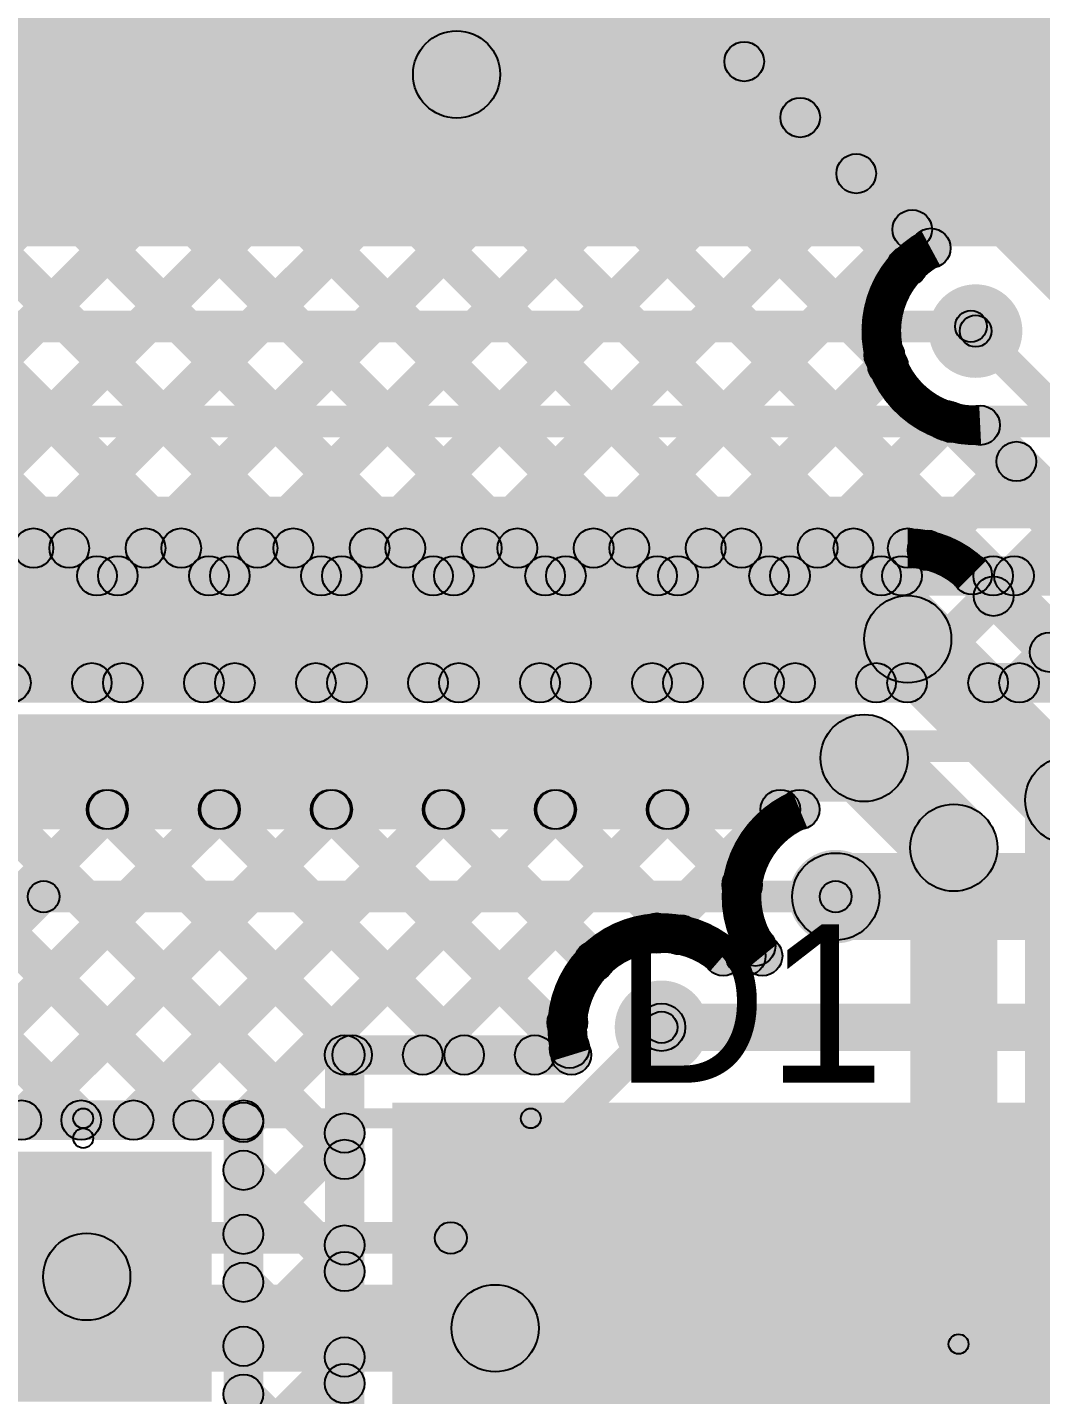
# Model space of a CAD drawing. Header units: millimetres. Extents: x -0.08 to 3.07, y -0.08 to 2.73.
# Drawn here: x 1.1999 to 1.4557, y 1.7392 to 2.0845 of the extents above; entities that cross this region are included whole.
import ezdxf

# ---------------------------------------------------------------- set-up
doc = ezdxf.new("R2010")
doc.units = ezdxf.units.MM
doc.header["$MEASUREMENT"] = 0
for name, color, linetype in [('BottomLayer', 5, 'Continuous'), ('TopLayer', 1, 'Continuous'), ('TopOverlay', 2, 'Continuous'), ('TopPaste', 8, 'Continuous'), ('TopSolder', 216, 'Continuous'), ('ViaHoleLayer', 16, 'Continuous')]:
    doc.layers.add(name, color=color, linetype=linetype)

# ---------------------------------------------------------------- blocks, each defined once
blk = doc.blocks.new('SOD123W_52')
at = {"layer": 'TopLayer'}
for points in [[(-0.08268, 0.02756), (-0.02756, 0.02756), (-0.02756, -0.02756), (-0.08268, -0.02756)], [(0.02756, 0.02756), (0.08268, 0.02756), (0.08268, -0.02756), (0.02756, -0.02756)]]:
    blk.add_hatch(color=1, dxfattribs=at).paths.add_polyline_path(points)
at = {"layer": 'TopOverlay'}
h = blk.add_hatch(color=2, dxfattribs=at)
edge = h.paths.add_edge_path()
edge.add_arc((-0.056, 0.04), 0.0025, 0, 360)
h = blk.add_hatch(color=2, dxfattribs=at)
edge = h.paths.add_edge_path()
edge.add_arc((-0.056, 0.04), 0.0025, 0, 360)
for points in [[(-0.056, 0.0375), (-0.056, 0.0425), (0.057, 0.0425), (0.057, 0.0375)], [(0.05699, 0.03), (0.08699, 0.03), (0.08699, 0.042), (0.05699, 0.042)], [(0.13099, 0.042), (0.08599, 0.042), (0.08599, -0.042), (0.13099, -0.042)], [(-0.0535, 0.035), (-0.0585, 0.035), (-0.0585, 0.04), (-0.0535, 0.04)], [(0.05699, -0.042), (0.08699, -0.042), (0.08699, -0.03), (0.05699, -0.03)], [(-0.0535, -0.04), (-0.0585, -0.04), (-0.0585, -0.035), (-0.0535, -0.035)], [(-0.056, -0.0425), (-0.056, -0.0375), (0.057, -0.0375), (0.057, -0.0425)]]:
    blk.add_hatch(color=2, dxfattribs=at).paths.add_polyline_path(points)
h = blk.add_hatch(color=2, dxfattribs=at)
edge = h.paths.add_edge_path()
edge.add_arc((0.057, 0.04), 0.0025, 0, 360)
h = blk.add_hatch(color=2, dxfattribs=at)
edge = h.paths.add_edge_path()
edge.add_arc((-0.056, 0.035), 0.0025, 0, 360)
h = blk.add_hatch(color=2, dxfattribs=at)
edge = h.paths.add_edge_path()
edge.add_arc((-0.056, -0.035), 0.0025, 0, 360)
h = blk.add_hatch(color=2, dxfattribs=at)
edge = h.paths.add_edge_path()
edge.add_arc((-0.056, -0.04), 0.0025, 0, 360)
h = blk.add_hatch(color=2, dxfattribs=at)
edge = h.paths.add_edge_path()
edge.add_arc((-0.056, -0.04), 0.0025, 0, 360)
h = blk.add_hatch(color=2, dxfattribs=at)
edge = h.paths.add_edge_path()
edge.add_arc((0.057, -0.04), 0.0025, 0, 360)
at = {"layer": 'TopPaste'}
for points in [[(-0.08268, 0.02756), (-0.02756, 0.02756), (-0.02756, -0.02756), (-0.08268, -0.02756)], [(0.02756, 0.02756), (0.08268, 0.02756), (0.08268, -0.02756), (0.02756, -0.02756)]]:
    blk.add_hatch(color=8, dxfattribs=at).paths.add_polyline_path(points)
at = {"layer": 'TopSolder'}
for points in [[(-0.08668, 0.03156), (-0.02356, 0.03156), (-0.02356, -0.03156), (-0.08668, -0.03156)], [(0.02356, 0.03156), (0.08668, 0.03156), (0.08668, -0.03156), (0.02356, -0.03156)]]:
    blk.add_hatch(color=216, dxfattribs=at).paths.add_polyline_path(points)
at = {"layer": 'TopOverlay'}
for centre in [(-0.056, 0.04), (-0.056, 0.04), (0.057, 0.04), (-0.056, 0.035), (-0.056, -0.035), (-0.056, -0.04), (-0.056, -0.04), (0.057, -0.04)]:
    blk.add_circle(centre, 0.0025, dxfattribs=at)
blk = doc.blocks.new('EEEHB1E6R8R_127')
at = {"layer": 'TopLayer'}
for points in [[(-0.11811, 0.0315), (-0.01969, 0.0315), (-0.01969, -0.0315), (-0.11811, -0.0315)], [(0.01969, 0.0315), (0.11811, 0.0315), (0.11811, -0.0315), (0.01969, -0.0315)]]:
    blk.add_hatch(color=1, dxfattribs=at).paths.add_polyline_path(points)
at = {"layer": 'TopOverlay'}
for points in [[(-0.08623, 0.05423), (-0.08977, 0.05777), (-0.06277, 0.08477), (-0.05923, 0.08123)], [(-0.061, 0.0805), (-0.061, 0.0855), (0.083, 0.0855), (0.083, 0.0805)], [(0.0855, 0.03502), (0.0805, 0.03502), (0.0805, 0.083), (0.0855, 0.083)], [(-0.0855, 0.03509), (-0.0905, 0.03509), (-0.0905, 0.056), (-0.0855, 0.056)], [(-0.0985, 0.03881), (-0.1035, 0.03881), (-0.1035, 0.05143), (-0.0985, 0.05143)], [(-0.10796, 0.0425), (-0.10796, 0.0475), (-0.094, 0.0475), (-0.094, 0.0425)], [(-0.0835, -0.056), (-0.0885, -0.056), (-0.0885, -0.03509), (-0.0835, -0.03509)], [(0.0875, -0.083), (0.0825, -0.083), (0.0825, -0.03502), (0.0875, -0.03502)], [(-0.08777, -0.05777), (-0.08423, -0.05423), (-0.05723, -0.08123), (-0.06077, -0.08477)], [(-0.059, -0.0855), (-0.059, -0.0805), (0.085, -0.0805), (0.085, -0.0855)]]:
    blk.add_hatch(color=2, dxfattribs=at).paths.add_polyline_path(points)
h = blk.add_hatch(color=2, dxfattribs=at)
edge = h.paths.add_edge_path()
edge.add_arc((-0.061, 0.083), 0.0025, 0, 360)
h = blk.add_hatch(color=2, dxfattribs=at)
edge = h.paths.add_edge_path()
edge.add_arc((-0.061, 0.083), 0.0025, 0, 360)
h = blk.add_hatch(color=2, dxfattribs=at)
edge = h.paths.add_edge_path()
edge.add_arc((0.083, 0.083), 0.0025, 0, 360)
h = blk.add_hatch(color=2, dxfattribs=at)
edge = h.paths.add_edge_path()
edge.add_arc((0.083, 0.083), 0.0025, 0, 360)
h = blk.add_hatch(color=2, dxfattribs=at)
edge = h.paths.add_edge_path()
edge.add_arc((-0.088, 0.056), 0.0025, 0, 360)
h = blk.add_hatch(color=2, dxfattribs=at)
edge = h.paths.add_edge_path()
edge.add_arc((-0.088, 0.056), 0.0025, 0, 360)
h = blk.add_hatch(color=2, dxfattribs=at)
edge = h.paths.add_edge_path()
edge.add_arc((-0.101, 0.05143), 0.0025, 0, 360)
h = blk.add_hatch(color=2, dxfattribs=at)
edge = h.paths.add_edge_path()
edge.add_arc((-0.10796, 0.045), 0.0025, 0, 360)
h = blk.add_hatch(color=2, dxfattribs=at)
edge = h.paths.add_edge_path()
edge.add_arc((-0.094, 0.045), 0.0025, 0, 360)
h = blk.add_hatch(color=2, dxfattribs=at)
edge = h.paths.add_edge_path()
edge.add_arc((-0.101, 0.03881), 0.0025, 0, 360)
h = blk.add_hatch(color=2, dxfattribs=at)
edge = h.paths.add_edge_path()
edge.add_arc((-0.088, 0.03509), 0.0025, 0, 360)
h = blk.add_hatch(color=2, dxfattribs=at)
edge = h.paths.add_edge_path()
edge.add_arc((0.083, 0.03502), 0.0025, 0, 360)
h = blk.add_hatch(color=2, dxfattribs=at)
edge = h.paths.add_edge_path()
edge.add_arc((-0.086, -0.03509), 0.0025, 0, 360)
h = blk.add_hatch(color=2, dxfattribs=at)
edge = h.paths.add_edge_path()
edge.add_arc((0.085, -0.03502), 0.0025, 0, 360)
h = blk.add_hatch(color=2, dxfattribs=at)
edge = h.paths.add_edge_path()
edge.add_arc((-0.086, -0.056), 0.0025, 0, 360)
h = blk.add_hatch(color=2, dxfattribs=at)
edge = h.paths.add_edge_path()
edge.add_arc((-0.086, -0.056), 0.0025, 0, 360)
h = blk.add_hatch(color=2, dxfattribs=at)
edge = h.paths.add_edge_path()
edge.add_arc((-0.059, -0.083), 0.0025, 0, 360)
h = blk.add_hatch(color=2, dxfattribs=at)
edge = h.paths.add_edge_path()
edge.add_arc((-0.059, -0.083), 0.0025, 0, 360)
h = blk.add_hatch(color=2, dxfattribs=at)
edge = h.paths.add_edge_path()
edge.add_arc((0.085, -0.083), 0.0025, 0, 360)
h = blk.add_hatch(color=2, dxfattribs=at)
edge = h.paths.add_edge_path()
edge.add_arc((0.085, -0.083), 0.0025, 0, 360)
at = {"layer": 'TopPaste'}
for points in [[(-0.11811, 0.0315), (-0.01969, 0.0315), (-0.01969, -0.0315), (-0.11811, -0.0315)], [(0.01969, 0.0315), (0.11811, 0.0315), (0.11811, -0.0315), (0.01969, -0.0315)]]:
    blk.add_hatch(color=8, dxfattribs=at).paths.add_polyline_path(points)
at = {"layer": 'TopSolder'}
for points in [[(-0.12211, 0.0355), (-0.01569, 0.0355), (-0.01569, -0.0355), (-0.12211, -0.0355)], [(0.01569, 0.0355), (0.12211, 0.0355), (0.12211, -0.0355), (0.01569, -0.0355)]]:
    blk.add_hatch(color=216, dxfattribs=at).paths.add_polyline_path(points)
at = {"layer": 'TopOverlay'}
for centre in [(-0.061, 0.083), (-0.061, 0.083), (0.083, 0.083), (0.083, 0.083), (-0.088, 0.056), (-0.088, 0.056), (-0.101, 0.05143), (-0.10796, 0.045), (-0.094, 0.045), (-0.101, 0.03881), (-0.088, 0.03509), (0.083, 0.03502), (-0.086, -0.03509), (0.085, -0.03502), (-0.086, -0.056), (-0.086, -0.056), (-0.059, -0.083), (-0.059, -0.083), (0.085, -0.083), (0.085, -0.083)]:
    blk.add_circle(centre, 0.0025, dxfattribs=at)

msp = doc.modelspace()

# ---------------------------------------------------------------- hatches: boundary and pattern name
at = {"layer": 'BottomLayer'}
for points in [[(1.03364, 2.29246), (1.04071, 2.29954), (1.38371, 1.95654), (1.37664, 1.94946)], [(1.06192, 2.29246), (1.06899, 2.29954), (1.41199, 1.95654), (1.40492, 1.94946)], [(1.09021, 2.29246), (1.09728, 2.29954), (1.47686, 1.91995), (1.46979, 1.91288)], [(1.11849, 2.29246), (1.12556, 2.29954), (1.41981, 2.00529), (1.41274, 1.99822)], [(1.14678, 2.29246), (1.15385, 2.29954), (1.4256, 2.02778), (1.41853, 2.02071)], [(1.09548, 2.20234), (1.10255, 2.20941), (1.35543, 1.95654), (1.34836, 1.94946)], [(1.30593, 2.16778), (1.33422, 2.19607), (1.73214, 1.79814), (1.70386, 1.76986)], [(1.34854, 2.19164), (1.35561, 2.19871), (1.73479, 1.81954), (1.72772, 1.81246)], [(1.09176, 2.17777), (1.09884, 2.18484), (1.32714, 1.95654), (1.32007, 1.94946)], [(1.07646, 2.1648), (1.08353, 2.17187), (1.29886, 1.95654), (1.29179, 1.94946)], [(0.99393, 2.16246), (1.001, 2.16954), (1.214, 1.95654), (1.20693, 1.94946)], [(1.02222, 2.16246), (1.02929, 2.16954), (1.24229, 1.95654), (1.23522, 1.94946)], [(1.0505, 2.16246), (1.05757, 2.16954), (1.27057, 1.95654), (1.2635, 1.94946)], [(1.09184, 1.94946), (1.08477, 1.95654), (1.29253, 2.1643), (1.2996, 2.15723)], [(1.29394, 2.15573), (1.30101, 2.1628), (1.43152, 2.0323), (1.42445, 2.02522)], [(1.12012, 1.94946), (1.11305, 1.95654), (1.30663, 2.15011), (1.3137, 2.14304)], [(1.14841, 1.94946), (1.14134, 1.95654), (1.32077, 2.13597), (1.32784, 2.1289)], [(1.17669, 1.94946), (1.16962, 1.95654), (1.33492, 2.12183), (1.34199, 2.11476)], [(1.20498, 1.94946), (1.19791, 1.95654), (1.34906, 2.10769), (1.35613, 2.10062)], [(1.23326, 1.94946), (1.22619, 1.95654), (1.3632, 2.09355), (1.37027, 2.08647)], [(1.26155, 1.94946), (1.25447, 1.95654), (1.37734, 2.0794), (1.38441, 2.07233)], [(1.28983, 1.94946), (1.28276, 1.95654), (1.39148, 2.06526), (1.39856, 2.05819)], [(1.31811, 1.94946), (1.31104, 1.95654), (1.40563, 2.05112), (1.4127, 2.04405)], [(1.3464, 1.94946), (1.33933, 1.95654), (1.41977, 2.03698), (1.42684, 2.02991)], [(1.43647, 2.00498), (1.44213, 2.01064), (1.53232, 1.92045), (1.52666, 1.91479)], [(1.37468, 1.94946), (1.36761, 1.95654), (1.41364, 2.00256), (1.42071, 1.99549)], [(1.40297, 1.94946), (1.3959, 1.95654), (1.42815, 1.98879), (1.43522, 1.98172)], [(1.42971, 1.98125), (1.43678, 1.98832), (1.49481, 1.93028), (1.48774, 1.92321)], [(1.43692, 1.98049), (1.44399, 1.98756), (1.5018, 1.92976), (1.49473, 1.92269)], [(1.4307, 1.94892), (1.42363, 1.95599), (1.44606, 1.97842), (1.45314, 1.97135)], [(1.44738, 1.93731), (1.44031, 1.94438), (1.46021, 1.96428), (1.46728, 1.95721)], [(0.83253, 1.948), (0.83253, 1.958), (1.42217, 1.958), (1.42217, 1.948)], [(1.4349, 1.94273), (1.44197, 1.9498), (1.47502, 1.91674), (1.46795, 1.90967)], [(1.46153, 1.92317), (1.45446, 1.93024), (1.47435, 1.95014), (1.48142, 1.94307)], [(0.823, 1.919), (0.823, 1.941), (1.42217, 1.941), (1.42217, 1.919)], [(1.41439, 1.92222), (1.42995, 1.93778), (1.47059, 1.89714), (1.45503, 1.88158)], [(0.805, 1.889), (0.805, 1.911), (1.41116, 1.911), (1.41116, 1.889)], [(1.40338, 1.89222), (1.41894, 1.90778), (1.44159, 1.88513), (1.42603, 1.86957)], [(1.47381, 1.33419), (1.45181, 1.33419), (1.45181, 1.88936), (1.47381, 1.88936)], [(1.44481, 1.31319), (1.42281, 1.31319), (1.42281, 1.87735), (1.44481, 1.87735)], [(1.204, 1.861), (1.204, 1.869), (1.404, 1.869), (1.404, 1.861)], [(1.13702, 1.79236), (1.13136, 1.79802), (1.20117, 1.86783), (1.20683, 1.86217)], [(1.30964, 1.77598), (1.30398, 1.78164), (1.35717, 1.83483), (1.36283, 1.82917)], [(0.66381, 1.77481), (0.66381, 1.78281), (1.30681, 1.78281), (1.30681, 1.77481)], [(0.904, 1.745), (0.904, 1.767), (1.318, 1.767), (1.318, 1.745)], [(1.31022, 1.74822), (1.32578, 1.76378), (1.39878, 1.69078), (1.38322, 1.67522)]]:
    msp.add_hatch(color=5, dxfattribs=at).paths.add_polyline_path(points)
h = msp.add_hatch(color=5, dxfattribs=at)
edge = h.paths.add_edge_path()
edge.add_arc((1.38088, 2.07587), 0.005, 0, 360)
h = msp.add_hatch(color=5, dxfattribs=at)
edge = h.paths.add_edge_path()
edge.add_arc((1.39502, 2.06173), 0.005, 0, 360)
h = msp.add_hatch(color=5, dxfattribs=at)
edge = h.paths.add_edge_path()
edge.add_arc((1.40916, 2.04758), 0.005, 0, 360)
h = msp.add_hatch(color=5, dxfattribs=at)
edge = h.paths.add_edge_path()
edge.add_arc((1.4233, 2.03344), 0.005, 0, 360)
h = msp.add_hatch(color=5, dxfattribs=at)
edge = h.paths.add_edge_path()
edge.add_arc((1.42798, 2.02876), 0.005, 0, 360)
h = msp.add_hatch(color=5, dxfattribs=at)
edge = h.paths.add_edge_path()
edge.add_arc((1.42798, 2.02876), 0.005, 0, 360)
h = msp.add_hatch(color=5, dxfattribs=at)
edge = h.paths.add_edge_path()
edge.add_arc((1.42207, 2.02424), 0.005, 0, 360)
h = msp.add_hatch(color=5, dxfattribs=at)
edge = h.paths.add_edge_path()
edge.add_arc((1.4393, 2.00781), 0.01181, 0, 360)
h = msp.add_hatch(color=5, dxfattribs=at)
edge = h.paths.add_edge_path()
edge.add_arc((1.4393, 2.00781), 0.004, 0, 360)
h = msp.add_hatch(color=5, dxfattribs=at)
edge = h.paths.add_edge_path()
edge.add_arc((1.41627, 2.00175), 0.005, 0, 360)
h = msp.add_hatch(color=5, dxfattribs=at)
edge = h.paths.add_edge_path()
edge.add_arc((1.41717, 1.99902), 0.005, 0, 360)
h = msp.add_hatch(color=5, dxfattribs=at)
edge = h.paths.add_edge_path()
edge.add_arc((1.43168, 1.98525), 0.005, 0, 360)
h = msp.add_hatch(color=5, dxfattribs=at)
edge = h.paths.add_edge_path()
edge.add_arc((1.43324, 1.98478), 0.005, 0, 360)
h = msp.add_hatch(color=5, dxfattribs=at)
edge = h.paths.add_edge_path()
edge.add_arc((1.44046, 1.98403), 0.005, 0, 360)
h = msp.add_hatch(color=5, dxfattribs=at)
edge = h.paths.add_edge_path()
edge.add_arc((1.44046, 1.98403), 0.005, 0, 360)
h = msp.add_hatch(color=5, dxfattribs=at)
edge = h.paths.add_edge_path()
edge.add_arc((1.4496, 1.97489), 0.005, 0, 360)
h = msp.add_hatch(color=5, dxfattribs=at)
edge = h.paths.add_edge_path()
edge.add_arc((1.20144, 1.953), 0.005, 0, 360)
h = msp.add_hatch(color=5, dxfattribs=at)
edge = h.paths.add_edge_path()
edge.add_arc((1.21047, 1.953), 0.005, 0, 360)
h = msp.add_hatch(color=5, dxfattribs=at)
edge = h.paths.add_edge_path()
edge.add_arc((1.22973, 1.953), 0.005, 0, 360)
h = msp.add_hatch(color=5, dxfattribs=at)
edge = h.paths.add_edge_path()
edge.add_arc((1.23875, 1.953), 0.005, 0, 360)
h = msp.add_hatch(color=5, dxfattribs=at)
edge = h.paths.add_edge_path()
edge.add_arc((1.25801, 1.953), 0.005, 0, 360)
h = msp.add_hatch(color=5, dxfattribs=at)
edge = h.paths.add_edge_path()
edge.add_arc((1.26704, 1.953), 0.005, 0, 360)
h = msp.add_hatch(color=5, dxfattribs=at)
edge = h.paths.add_edge_path()
edge.add_arc((1.28629, 1.953), 0.005, 0, 360)
h = msp.add_hatch(color=5, dxfattribs=at)
edge = h.paths.add_edge_path()
edge.add_arc((1.29532, 1.953), 0.005, 0, 360)
h = msp.add_hatch(color=5, dxfattribs=at)
edge = h.paths.add_edge_path()
edge.add_arc((1.31458, 1.953), 0.005, 0, 360)
h = msp.add_hatch(color=5, dxfattribs=at)
edge = h.paths.add_edge_path()
edge.add_arc((1.32361, 1.953), 0.005, 0, 360)
h = msp.add_hatch(color=5, dxfattribs=at)
edge = h.paths.add_edge_path()
edge.add_arc((1.34286, 1.953), 0.005, 0, 360)
h = msp.add_hatch(color=5, dxfattribs=at)
edge = h.paths.add_edge_path()
edge.add_arc((1.35189, 1.953), 0.005, 0, 360)
h = msp.add_hatch(color=5, dxfattribs=at)
edge = h.paths.add_edge_path()
edge.add_arc((1.37115, 1.953), 0.005, 0, 360)
h = msp.add_hatch(color=5, dxfattribs=at)
edge = h.paths.add_edge_path()
edge.add_arc((1.38017, 1.953), 0.005, 0, 360)
h = msp.add_hatch(color=5, dxfattribs=at)
edge = h.paths.add_edge_path()
edge.add_arc((1.39943, 1.953), 0.005, 0, 360)
h = msp.add_hatch(color=5, dxfattribs=at)
edge = h.paths.add_edge_path()
edge.add_arc((1.40846, 1.953), 0.005, 0, 360)
h = msp.add_hatch(color=5, dxfattribs=at)
edge = h.paths.add_edge_path()
edge.add_arc((1.42217, 1.953), 0.005, 0, 360)
h = msp.add_hatch(color=5, dxfattribs=at)
edge = h.paths.add_edge_path()
edge.add_arc((1.42217, 1.953), 0.005, 0, 360)
h = msp.add_hatch(color=5, dxfattribs=at)
edge = h.paths.add_edge_path()
edge.add_arc((1.42217, 1.953), 0.005, 0, 360)
h = msp.add_hatch(color=5, dxfattribs=at)
edge = h.paths.add_edge_path()
edge.add_arc((1.42717, 1.95245), 0.005, 0, 360)
h = msp.add_hatch(color=5, dxfattribs=at)
edge = h.paths.add_edge_path()
edge.add_arc((1.43843, 1.94626), 0.005, 0, 360)
h = msp.add_hatch(color=5, dxfattribs=at)
edge = h.paths.add_edge_path()
edge.add_arc((1.43843, 1.94626), 0.005, 0, 360)
h = msp.add_hatch(color=5, dxfattribs=at)
edge = h.paths.add_edge_path()
edge.add_arc((1.43843, 1.94626), 0.005, 0, 360)
h = msp.add_hatch(color=5, dxfattribs=at)
edge = h.paths.add_edge_path()
edge.add_arc((1.44385, 1.94085), 0.005, 0, 360)
h = msp.add_hatch(color=5, dxfattribs=at)
edge = h.paths.add_edge_path()
edge.add_arc((1.42217, 1.93), 0.011, 0, 360)
h = msp.add_hatch(color=5, dxfattribs=at)
edge = h.paths.add_edge_path()
edge.add_arc((1.42217, 1.93), 0.011, 0, 360)
h = msp.add_hatch(color=5, dxfattribs=at)
edge = h.paths.add_edge_path()
edge.add_arc((1.45799, 1.92671), 0.005, 0, 360)
h = msp.add_hatch(color=5, dxfattribs=at)
edge = h.paths.add_edge_path()
edge.add_arc((1.41116, 1.9), 0.011, 0, 360)
h = msp.add_hatch(color=5, dxfattribs=at)
edge = h.paths.add_edge_path()
edge.add_arc((1.41116, 1.9), 0.011, 0, 360)
h = msp.add_hatch(color=5, dxfattribs=at)
edge = h.paths.add_edge_path()
edge.add_arc((1.46281, 1.88936), 0.011, 0, 360)
h = msp.add_hatch(color=5, dxfattribs=at)
edge = h.paths.add_edge_path()
edge.add_arc((1.46281, 1.88936), 0.011, 0, 360)
h = msp.add_hatch(color=5, dxfattribs=at)
edge = h.paths.add_edge_path()
edge.add_arc((1.43381, 1.87735), 0.011, 0, 360)
h = msp.add_hatch(color=5, dxfattribs=at)
edge = h.paths.add_edge_path()
edge.add_arc((1.43381, 1.87735), 0.011, 0, 360)
h = msp.add_hatch(color=5, dxfattribs=at)
edge = h.paths.add_edge_path()
edge.add_arc((1.404, 1.865), 0.01181, 0, 360)
h = msp.add_hatch(color=5, dxfattribs=at)
edge = h.paths.add_edge_path()
edge.add_arc((1.204, 1.865), 0.004, 0, 360)
h = msp.add_hatch(color=5, dxfattribs=at)
edge = h.paths.add_edge_path()
edge.add_arc((1.204, 1.865), 0.004, 0, 360)
h = msp.add_hatch(color=5, dxfattribs=at)
edge = h.paths.add_edge_path()
edge.add_arc((1.404, 1.865), 0.004, 0, 360)
h = msp.add_hatch(color=5, dxfattribs=at)
edge = h.paths.add_edge_path()
edge.add_arc((1.36, 1.832), 0.01181, 0, 360)
h = msp.add_hatch(color=5, dxfattribs=at)
edge = h.paths.add_edge_path()
edge.add_arc((1.36, 1.832), 0.004, 0, 360)
h = msp.add_hatch(color=5, dxfattribs=at)
edge = h.paths.add_edge_path()
edge.add_arc((1.30681, 1.77881), 0.004, 0, 360)
h = msp.add_hatch(color=5, dxfattribs=at)
edge = h.paths.add_edge_path()
edge.add_arc((1.30681, 1.77881), 0.004, 0, 360)
h = msp.add_hatch(color=5, dxfattribs=at)
edge = h.paths.add_edge_path()
edge.add_arc((1.318, 1.756), 0.011, 0, 360)
h = msp.add_hatch(color=5, dxfattribs=at)
edge = h.paths.add_edge_path()
edge.add_arc((1.318, 1.756), 0.011, 0, 360)
at = {"layer": 'TopLayer'}
for points in [[(1.627, 2.116), (0.98951, 2.116), (0.98951, 2.02924), (1.627, 2.02924)], [(1.2741, 2.09122), (1.28965, 2.10678), (1.31603, 2.0804), (1.30048, 2.06484)], [(0.73579, 2.005), (0.73579, 2.013), (1.43811, 2.013), (1.43811, 2.005)], [(1.43528, 2.00617), (1.44094, 2.01183), (1.44213, 2.01064), (1.43647, 2.00498)], [(0.73968, 1.981), (0.73968, 1.989), (1.61416, 1.989), (1.61416, 1.981)], [(0.7418, 1.958), (0.7418, 1.966), (1.642, 1.966), (1.642, 1.958)], [(0.75917, 1.941), (0.75917, 1.951), (1.62437, 1.951), (1.62437, 1.941)], [(1.18565, 1.94246), (1.19272, 1.94954), (1.21972, 1.92254), (1.21265, 1.91546)], [(1.19926, 1.91546), (1.19219, 1.92254), (1.21919, 1.94954), (1.22626, 1.94246)], [(1.21393, 1.94246), (1.221, 1.94954), (1.248, 1.92254), (1.24093, 1.91546)], [(1.22755, 1.91546), (1.22047, 1.92254), (1.24747, 1.94954), (1.25455, 1.94246)], [(1.24222, 1.94246), (1.24929, 1.94954), (1.27629, 1.92254), (1.26922, 1.91546)], [(1.25583, 1.91546), (1.24876, 1.92254), (1.27576, 1.94954), (1.28283, 1.94246)], [(1.2705, 1.94246), (1.27757, 1.94954), (1.30457, 1.92254), (1.2975, 1.91546)], [(1.28411, 1.91546), (1.27704, 1.92254), (1.30404, 1.94954), (1.31111, 1.94246)], [(1.29879, 1.94246), (1.30586, 1.94954), (1.33286, 1.92254), (1.32579, 1.91546)], [(1.3124, 1.91546), (1.30533, 1.92254), (1.33233, 1.94954), (1.3394, 1.94246)], [(1.32707, 1.94246), (1.33414, 1.94954), (1.36114, 1.92254), (1.35407, 1.91546)], [(1.34068, 1.91546), (1.33361, 1.92254), (1.36061, 1.94954), (1.36768, 1.94246)], [(1.35536, 1.94246), (1.36243, 1.94954), (1.38943, 1.92254), (1.38236, 1.91546)], [(1.36897, 1.91546), (1.3619, 1.92254), (1.3889, 1.94954), (1.39597, 1.94246)], [(1.38364, 1.94246), (1.39071, 1.94954), (1.41771, 1.92254), (1.41064, 1.91546)], [(1.39725, 1.91546), (1.39018, 1.92254), (1.41718, 1.94954), (1.42425, 1.94246)], [(1.41192, 1.94246), (1.41899, 1.94954), (1.44599, 1.92254), (1.43892, 1.91546)], [(1.42554, 1.91546), (1.41846, 1.92254), (1.44546, 1.94954), (1.45254, 1.94246)], [(1.44021, 1.94246), (1.44728, 1.94954), (1.47428, 1.92254), (1.46721, 1.91546)], [(1.45382, 1.91546), (1.44675, 1.92254), (1.47375, 1.94954), (1.48082, 1.94246)], [(0.88474, 1.914), (0.88474, 1.924), (1.47537, 1.924), (1.47537, 1.914)], [(0.88474, 1.899), (0.88474, 1.907), (1.493, 1.907), (1.493, 1.899)], [(0.89137, 1.882), (0.89137, 1.892), (1.39489, 1.892), (1.39489, 1.882)], [(1.12883, 1.78846), (1.12176, 1.79554), (1.21676, 1.89054), (1.22383, 1.88346)], [(1.13151, 1.88346), (1.13858, 1.89054), (1.21702, 1.81209), (1.20995, 1.80502)], [(1.15711, 1.78846), (1.15004, 1.79554), (1.24504, 1.89054), (1.25211, 1.88346)], [(1.1598, 1.88346), (1.16687, 1.89054), (1.24531, 1.81209), (1.23824, 1.80502)], [(1.18808, 1.88346), (1.19515, 1.89054), (1.28354, 1.80215), (1.27646, 1.79508)], [(1.20196, 1.80502), (1.19489, 1.81209), (1.27333, 1.89054), (1.2804, 1.88346)], [(1.21636, 1.88346), (1.22344, 1.89054), (1.28544, 1.82854), (1.27836, 1.82146)], [(1.23024, 1.80502), (1.22317, 1.81209), (1.30161, 1.89054), (1.30868, 1.88346)], [(1.24465, 1.88346), (1.25172, 1.89054), (1.31372, 1.82854), (1.30665, 1.82146)], [(1.25798, 1.80447), (1.25091, 1.81155), (1.3299, 1.89054), (1.33697, 1.88346)], [(1.27293, 1.88346), (1.28, 1.89054), (1.34033, 1.83021), (1.33326, 1.82314)], [(1.30325, 1.82146), (1.29618, 1.82854), (1.35818, 1.89054), (1.36525, 1.88346)], [(1.30122, 1.88346), (1.30829, 1.89054), (1.34658, 1.85225), (1.3395, 1.84518)], [(1.3295, 1.88346), (1.33657, 1.89054), (1.36823, 1.85888), (1.36116, 1.85181)], [(1.36231, 1.85224), (1.35524, 1.85932), (1.38646, 1.89054), (1.39354, 1.88346)], [(1.35779, 1.88346), (1.36486, 1.89054), (1.38391, 1.87149), (1.37684, 1.86441)], [(1.404, 1.854), (1.404, 1.876), (1.653, 1.876), (1.653, 1.854)], [(1.37559, 1.845), (1.37559, 1.855), (1.38551, 1.855), (1.38551, 1.845)], [(1.38482, 1.84646), (1.37775, 1.85354), (1.38022, 1.856), (1.38729, 1.84893)], [(1.36, 1.826), (1.36, 1.838), (1.47938, 1.838), (1.47938, 1.826)], [(1.33154, 1.82146), (1.32446, 1.82854), (1.33268, 1.83676), (1.33976, 1.82969)], [(1.28, 1.82), (1.28, 1.83), (1.33724, 1.83), (1.33724, 1.82)], [(1.285, 1.725), (1.275, 1.725), (1.275, 1.825), (1.285, 1.825)], [(1.17532, 1.80356), (1.17532, 1.81356), (1.25444, 1.81356), (1.25444, 1.80356)], [(1.292, 1.505), (1.48, 1.505), (1.48, 1.813), (1.292, 1.813)], [(1.25944, 1.72944), (1.24944, 1.72944), (1.24944, 1.80856), (1.25944, 1.80856)], [(1.25798, 1.77619), (1.25091, 1.78326), (1.27646, 1.80882), (1.28354, 1.80175)], [(1.25091, 1.79236), (1.25798, 1.79943), (1.28354, 1.77387), (1.27646, 1.7668)], [(1.108, 1.758), (1.108, 1.78), (1.21488, 1.78), (1.21488, 1.758)], [(1.25798, 1.74791), (1.25091, 1.75498), (1.27646, 1.78054), (1.28354, 1.77346)], [(1.25091, 1.76407), (1.25798, 1.77114), (1.28354, 1.74558), (1.27646, 1.73851)], [(1.26219, 1.72383), (1.25512, 1.73091), (1.27646, 1.75225), (1.28354, 1.74518)], [(1.25091, 1.73579), (1.25798, 1.74286), (1.26993, 1.73091), (1.26286, 1.72383)]]:
    msp.add_hatch(color=1, dxfattribs=at).paths.add_polyline_path(points)
h = msp.add_hatch(color=1, dxfattribs=at)
edge = h.paths.add_edge_path()
edge.add_arc((1.30826, 2.07262), 0.011, 0, 360)
h = msp.add_hatch(color=1, dxfattribs=at)
edge = h.paths.add_edge_path()
edge.add_arc((1.4393, 2.00781), 0.01181, 0, 360)
h = msp.add_hatch(color=1, dxfattribs=at)
edge = h.paths.add_edge_path()
edge.add_arc((1.43811, 2.009), 0.004, 0, 360)
h = msp.add_hatch(color=1, dxfattribs=at)
edge = h.paths.add_edge_path()
edge.add_arc((1.43811, 2.009), 0.004, 0, 360)
h = msp.add_hatch(color=1, dxfattribs=at)
edge = h.paths.add_edge_path()
edge.add_arc((1.4393, 2.00781), 0.004, 0, 360)
h = msp.add_hatch(color=1, dxfattribs=at)
edge = h.paths.add_edge_path()
edge.add_arc((1.21747, 1.946), 0.005, 0, 360)
h = msp.add_hatch(color=1, dxfattribs=at)
edge = h.paths.add_edge_path()
edge.add_arc((1.22273, 1.946), 0.005, 0, 360)
h = msp.add_hatch(color=1, dxfattribs=at)
edge = h.paths.add_edge_path()
edge.add_arc((1.24575, 1.946), 0.005, 0, 360)
h = msp.add_hatch(color=1, dxfattribs=at)
edge = h.paths.add_edge_path()
edge.add_arc((1.25101, 1.946), 0.005, 0, 360)
h = msp.add_hatch(color=1, dxfattribs=at)
edge = h.paths.add_edge_path()
edge.add_arc((1.27404, 1.946), 0.005, 0, 360)
h = msp.add_hatch(color=1, dxfattribs=at)
edge = h.paths.add_edge_path()
edge.add_arc((1.27929, 1.946), 0.005, 0, 360)
h = msp.add_hatch(color=1, dxfattribs=at)
edge = h.paths.add_edge_path()
edge.add_arc((1.30232, 1.946), 0.005, 0, 360)
h = msp.add_hatch(color=1, dxfattribs=at)
edge = h.paths.add_edge_path()
edge.add_arc((1.30758, 1.946), 0.005, 0, 360)
h = msp.add_hatch(color=1, dxfattribs=at)
edge = h.paths.add_edge_path()
edge.add_arc((1.33061, 1.946), 0.005, 0, 360)
h = msp.add_hatch(color=1, dxfattribs=at)
edge = h.paths.add_edge_path()
edge.add_arc((1.33586, 1.946), 0.005, 0, 360)
h = msp.add_hatch(color=1, dxfattribs=at)
edge = h.paths.add_edge_path()
edge.add_arc((1.35889, 1.946), 0.005, 0, 360)
h = msp.add_hatch(color=1, dxfattribs=at)
edge = h.paths.add_edge_path()
edge.add_arc((1.36415, 1.946), 0.005, 0, 360)
h = msp.add_hatch(color=1, dxfattribs=at)
edge = h.paths.add_edge_path()
edge.add_arc((1.38717, 1.946), 0.005, 0, 360)
h = msp.add_hatch(color=1, dxfattribs=at)
edge = h.paths.add_edge_path()
edge.add_arc((1.39243, 1.946), 0.005, 0, 360)
h = msp.add_hatch(color=1, dxfattribs=at)
edge = h.paths.add_edge_path()
edge.add_arc((1.41546, 1.946), 0.005, 0, 360)
h = msp.add_hatch(color=1, dxfattribs=at)
edge = h.paths.add_edge_path()
edge.add_arc((1.42072, 1.946), 0.005, 0, 360)
h = msp.add_hatch(color=1, dxfattribs=at)
edge = h.paths.add_edge_path()
edge.add_arc((1.44374, 1.946), 0.005, 0, 360)
h = msp.add_hatch(color=1, dxfattribs=at)
edge = h.paths.add_edge_path()
edge.add_arc((1.449, 1.946), 0.005, 0, 360)
h = msp.add_hatch(color=1, dxfattribs=at)
edge = h.paths.add_edge_path()
edge.add_arc((1.19573, 1.919), 0.005, 0, 360)
h = msp.add_hatch(color=1, dxfattribs=at)
edge = h.paths.add_edge_path()
edge.add_arc((1.21618, 1.919), 0.005, 0, 360)
h = msp.add_hatch(color=1, dxfattribs=at)
edge = h.paths.add_edge_path()
edge.add_arc((1.22401, 1.919), 0.005, 0, 360)
h = msp.add_hatch(color=1, dxfattribs=at)
edge = h.paths.add_edge_path()
edge.add_arc((1.24447, 1.919), 0.005, 0, 360)
h = msp.add_hatch(color=1, dxfattribs=at)
edge = h.paths.add_edge_path()
edge.add_arc((1.25229, 1.919), 0.005, 0, 360)
h = msp.add_hatch(color=1, dxfattribs=at)
edge = h.paths.add_edge_path()
edge.add_arc((1.27275, 1.919), 0.005, 0, 360)
h = msp.add_hatch(color=1, dxfattribs=at)
edge = h.paths.add_edge_path()
edge.add_arc((1.28058, 1.919), 0.005, 0, 360)
h = msp.add_hatch(color=1, dxfattribs=at)
edge = h.paths.add_edge_path()
edge.add_arc((1.30104, 1.919), 0.005, 0, 360)
h = msp.add_hatch(color=1, dxfattribs=at)
edge = h.paths.add_edge_path()
edge.add_arc((1.30886, 1.919), 0.005, 0, 360)
h = msp.add_hatch(color=1, dxfattribs=at)
edge = h.paths.add_edge_path()
edge.add_arc((1.32932, 1.919), 0.005, 0, 360)
h = msp.add_hatch(color=1, dxfattribs=at)
edge = h.paths.add_edge_path()
edge.add_arc((1.33715, 1.919), 0.005, 0, 360)
h = msp.add_hatch(color=1, dxfattribs=at)
edge = h.paths.add_edge_path()
edge.add_arc((1.35761, 1.919), 0.005, 0, 360)
h = msp.add_hatch(color=1, dxfattribs=at)
edge = h.paths.add_edge_path()
edge.add_arc((1.36543, 1.919), 0.005, 0, 360)
h = msp.add_hatch(color=1, dxfattribs=at)
edge = h.paths.add_edge_path()
edge.add_arc((1.38589, 1.919), 0.005, 0, 360)
h = msp.add_hatch(color=1, dxfattribs=at)
edge = h.paths.add_edge_path()
edge.add_arc((1.39372, 1.919), 0.005, 0, 360)
h = msp.add_hatch(color=1, dxfattribs=at)
edge = h.paths.add_edge_path()
edge.add_arc((1.41417, 1.919), 0.005, 0, 360)
h = msp.add_hatch(color=1, dxfattribs=at)
edge = h.paths.add_edge_path()
edge.add_arc((1.422, 1.919), 0.005, 0, 360)
h = msp.add_hatch(color=1, dxfattribs=at)
edge = h.paths.add_edge_path()
edge.add_arc((1.44246, 1.919), 0.005, 0, 360)
h = msp.add_hatch(color=1, dxfattribs=at)
edge = h.paths.add_edge_path()
edge.add_arc((1.45028, 1.919), 0.005, 0, 360)
h = msp.add_hatch(color=1, dxfattribs=at)
edge = h.paths.add_edge_path()
edge.add_arc((1.2199, 1.887), 0.005, 0, 360)
h = msp.add_hatch(color=1, dxfattribs=at)
edge = h.paths.add_edge_path()
edge.add_arc((1.22029, 1.887), 0.005, 0, 360)
h = msp.add_hatch(color=1, dxfattribs=at)
edge = h.paths.add_edge_path()
edge.add_arc((1.24818, 1.887), 0.005, 0, 360)
h = msp.add_hatch(color=1, dxfattribs=at)
edge = h.paths.add_edge_path()
edge.add_arc((1.24858, 1.887), 0.005, 0, 360)
h = msp.add_hatch(color=1, dxfattribs=at)
edge = h.paths.add_edge_path()
edge.add_arc((1.27647, 1.887), 0.005, 0, 360)
h = msp.add_hatch(color=1, dxfattribs=at)
edge = h.paths.add_edge_path()
edge.add_arc((1.27686, 1.887), 0.005, 0, 360)
h = msp.add_hatch(color=1, dxfattribs=at)
edge = h.paths.add_edge_path()
edge.add_arc((1.30475, 1.887), 0.005, 0, 360)
h = msp.add_hatch(color=1, dxfattribs=at)
edge = h.paths.add_edge_path()
edge.add_arc((1.30515, 1.887), 0.005, 0, 360)
h = msp.add_hatch(color=1, dxfattribs=at)
edge = h.paths.add_edge_path()
edge.add_arc((1.33304, 1.887), 0.005, 0, 360)
h = msp.add_hatch(color=1, dxfattribs=at)
edge = h.paths.add_edge_path()
edge.add_arc((1.33343, 1.887), 0.005, 0, 360)
h = msp.add_hatch(color=1, dxfattribs=at)
edge = h.paths.add_edge_path()
edge.add_arc((1.36132, 1.887), 0.005, 0, 360)
h = msp.add_hatch(color=1, dxfattribs=at)
edge = h.paths.add_edge_path()
edge.add_arc((1.36172, 1.887), 0.005, 0, 360)
h = msp.add_hatch(color=1, dxfattribs=at)
edge = h.paths.add_edge_path()
edge.add_arc((1.39, 1.887), 0.005, 0, 360)
h = msp.add_hatch(color=1, dxfattribs=at)
edge = h.paths.add_edge_path()
edge.add_arc((1.39489, 1.887), 0.005, 0, 360)
h = msp.add_hatch(color=1, dxfattribs=at)
edge = h.paths.add_edge_path()
edge.add_arc((1.39489, 1.887), 0.005, 0, 360)
h = msp.add_hatch(color=1, dxfattribs=at)
edge = h.paths.add_edge_path()
edge.add_arc((1.404, 1.865), 0.01181, 0, 360)
h = msp.add_hatch(color=1, dxfattribs=at)
edge = h.paths.add_edge_path()
edge.add_arc((1.404, 1.865), 0.011, 0, 360)
h = msp.add_hatch(color=1, dxfattribs=at)
edge = h.paths.add_edge_path()
edge.add_arc((1.38037, 1.86795), 0.005, 0, 360)
h = msp.add_hatch(color=1, dxfattribs=at)
edge = h.paths.add_edge_path()
edge.add_arc((1.35878, 1.85578), 0.005, 0, 360)
h = msp.add_hatch(color=1, dxfattribs=at)
edge = h.paths.add_edge_path()
edge.add_arc((1.36469, 1.85534), 0.005, 0, 360)
h = msp.add_hatch(color=1, dxfattribs=at)
edge = h.paths.add_edge_path()
edge.add_arc((1.37559, 1.85), 0.005, 0, 360)
h = msp.add_hatch(color=1, dxfattribs=at)
edge = h.paths.add_edge_path()
edge.add_arc((1.37559, 1.85), 0.005, 0, 360)
h = msp.add_hatch(color=1, dxfattribs=at)
edge = h.paths.add_edge_path()
edge.add_arc((1.38128, 1.85), 0.005, 0, 360)
h = msp.add_hatch(color=1, dxfattribs=at)
edge = h.paths.add_edge_path()
edge.add_arc((1.38375, 1.85247), 0.005, 0, 360)
h = msp.add_hatch(color=1, dxfattribs=at)
edge = h.paths.add_edge_path()
edge.add_arc((1.38551, 1.85), 0.005, 0, 360)
h = msp.add_hatch(color=1, dxfattribs=at)
edge = h.paths.add_edge_path()
edge.add_arc((1.38551, 1.85), 0.005, 0, 360)
h = msp.add_hatch(color=1, dxfattribs=at)
edge = h.paths.add_edge_path()
edge.add_arc((1.34304, 1.84871), 0.005, 0, 360)
h = msp.add_hatch(color=1, dxfattribs=at)
edge = h.paths.add_edge_path()
edge.add_arc((1.36, 1.832), 0.01181, 0, 360)
h = msp.add_hatch(color=1, dxfattribs=at)
edge = h.paths.add_edge_path()
edge.add_arc((1.33622, 1.83322), 0.005, 0, 360)
h = msp.add_hatch(color=1, dxfattribs=at)
edge = h.paths.add_edge_path()
edge.add_arc((1.36, 1.832), 0.006, 0, 360)
h = msp.add_hatch(color=1, dxfattribs=at)
edge = h.paths.add_edge_path()
edge.add_arc((1.33679, 1.82668), 0.005, 0, 360)
h = msp.add_hatch(color=1, dxfattribs=at)
edge = h.paths.add_edge_path()
edge.add_arc((1.28, 1.825), 0.005, 0, 360)
h = msp.add_hatch(color=1, dxfattribs=at)
edge = h.paths.add_edge_path()
edge.add_arc((1.28, 1.825), 0.005, 0, 360)
h = msp.add_hatch(color=1, dxfattribs=at)
edge = h.paths.add_edge_path()
edge.add_arc((1.2819, 1.825), 0.005, 0, 360)
h = msp.add_hatch(color=1, dxfattribs=at)
edge = h.paths.add_edge_path()
edge.add_arc((1.29972, 1.825), 0.005, 0, 360)
h = msp.add_hatch(color=1, dxfattribs=at)
edge = h.paths.add_edge_path()
edge.add_arc((1.31018, 1.825), 0.005, 0, 360)
h = msp.add_hatch(color=1, dxfattribs=at)
edge = h.paths.add_edge_path()
edge.add_arc((1.328, 1.825), 0.005, 0, 360)
h = msp.add_hatch(color=1, dxfattribs=at)
edge = h.paths.add_edge_path()
edge.add_arc((1.33724, 1.825), 0.005, 0, 360)
h = msp.add_hatch(color=1, dxfattribs=at)
edge = h.paths.add_edge_path()
edge.add_arc((1.33724, 1.825), 0.005, 0, 360)
h = msp.add_hatch(color=1, dxfattribs=at)
edge = h.paths.add_edge_path()
edge.add_arc((1.19842, 1.80856), 0.005, 0, 360)
h = msp.add_hatch(color=1, dxfattribs=at)
edge = h.paths.add_edge_path()
edge.add_arc((1.21349, 1.80856), 0.005, 0, 360)
h = msp.add_hatch(color=1, dxfattribs=at)
edge = h.paths.add_edge_path()
edge.add_arc((1.22671, 1.80856), 0.005, 0, 360)
h = msp.add_hatch(color=1, dxfattribs=at)
edge = h.paths.add_edge_path()
edge.add_arc((1.24177, 1.80856), 0.005, 0, 360)
h = msp.add_hatch(color=1, dxfattribs=at)
edge = h.paths.add_edge_path()
edge.add_arc((1.25444, 1.80856), 0.005, 0, 360)
h = msp.add_hatch(color=1, dxfattribs=at)
edge = h.paths.add_edge_path()
edge.add_arc((1.25444, 1.80856), 0.005, 0, 360)
h = msp.add_hatch(color=1, dxfattribs=at)
edge = h.paths.add_edge_path()
edge.add_arc((1.25444, 1.80801), 0.005, 0, 360)
h = msp.add_hatch(color=1, dxfattribs=at)
edge = h.paths.add_edge_path()
edge.add_arc((1.28, 1.80528), 0.005, 0, 360)
h = msp.add_hatch(color=1, dxfattribs=at)
edge = h.paths.add_edge_path()
edge.add_arc((1.28, 1.79862), 0.005, 0, 360)
h = msp.add_hatch(color=1, dxfattribs=at)
edge = h.paths.add_edge_path()
edge.add_arc((1.25444, 1.79589), 0.005, 0, 360)
h = msp.add_hatch(color=1, dxfattribs=at)
edge = h.paths.add_edge_path()
edge.add_arc((1.25444, 1.77973), 0.005, 0, 360)
h = msp.add_hatch(color=1, dxfattribs=at)
edge = h.paths.add_edge_path()
edge.add_arc((1.28, 1.777), 0.005, 0, 360)
h = msp.add_hatch(color=1, dxfattribs=at)
edge = h.paths.add_edge_path()
edge.add_arc((1.21488, 1.769), 0.011, 0, 360)
h = msp.add_hatch(color=1, dxfattribs=at)
edge = h.paths.add_edge_path()
edge.add_arc((1.28, 1.77033), 0.005, 0, 360)
h = msp.add_hatch(color=1, dxfattribs=at)
edge = h.paths.add_edge_path()
edge.add_arc((1.25444, 1.76761), 0.005, 0, 360)
h = msp.add_hatch(color=1, dxfattribs=at)
edge = h.paths.add_edge_path()
edge.add_arc((1.25444, 1.75144), 0.005, 0, 360)
h = msp.add_hatch(color=1, dxfattribs=at)
edge = h.paths.add_edge_path()
edge.add_arc((1.28, 1.74872), 0.005, 0, 360)
h = msp.add_hatch(color=1, dxfattribs=at)
edge = h.paths.add_edge_path()
edge.add_arc((1.25444, 1.73933), 0.005, 0, 360)
h = msp.add_hatch(color=1, dxfattribs=at)
edge = h.paths.add_edge_path()
edge.add_arc((1.28, 1.74205), 0.005, 0, 360)
at = {"layer": 'ViaHoleLayer'}
h = msp.add_hatch(color=16, dxfattribs=at)
edge = h.paths.add_edge_path()
edge.add_arc((1.4393, 2.00781), 0.00591, 0, 360)
h = msp.add_hatch(color=16, dxfattribs=at)
edge = h.paths.add_edge_path()
edge.add_arc((1.404, 1.865), 0.00591, 0, 360)
h = msp.add_hatch(color=16, dxfattribs=at)
edge = h.paths.add_edge_path()
edge.add_arc((1.36, 1.832), 0.00591, 0, 360)

# ---------------------------------------------------------------- linework, layer by layer
at = {"layer": 'BottomLayer', "const_width": 0.01}
for points in [[(1.44046, 1.98403, -0.79831), (1.42798, 2.02876)], [(1.42217, 1.953, -0.198912), (1.43843, 1.94626)], [(1.42217, 1.953, -0.198912), (1.43843, 1.94626)]]:
    msp.add_lwpolyline(points, format="xyb", dxfattribs=at)
at = {"layer": 'BottomLayer'}
for centre, radius in [((1.38088, 2.07587), 0.005), ((1.39502, 2.06173), 0.005), ((1.40916, 2.04758), 0.005), ((1.4233, 2.03344), 0.005), ((1.42798, 2.02876), 0.005), ((1.42798, 2.02876), 0.005), ((1.42207, 2.02424), 0.005), ((1.4393, 2.00781), 0.004), ((1.41627, 2.00175), 0.005), ((1.41717, 1.99902), 0.005), ((1.43168, 1.98525), 0.005), ((1.43324, 1.98478), 0.005), ((1.44046, 1.98403), 0.005), ((1.44046, 1.98403), 0.005), ((1.4496, 1.97489), 0.005), ((1.20144, 1.953), 0.005), ((1.21047, 1.953), 0.005), ((1.22973, 1.953), 0.005), ((1.23875, 1.953), 0.005), ((1.25801, 1.953), 0.005), ((1.26704, 1.953), 0.005), ((1.28629, 1.953), 0.005), ((1.29532, 1.953), 0.005), ((1.31458, 1.953), 0.005), ((1.32361, 1.953), 0.005), ((1.34286, 1.953), 0.005), ((1.35189, 1.953), 0.005), ((1.37115, 1.953), 0.005), ((1.38017, 1.953), 0.005), ((1.39943, 1.953), 0.005), ((1.40846, 1.953), 0.005), ((1.42217, 1.953), 0.005), ((1.42217, 1.953), 0.005), ((1.42217, 1.953), 0.005), ((1.42717, 1.95245), 0.005), ((1.43843, 1.94626), 0.005), ((1.43843, 1.94626), 0.005), ((1.43843, 1.94626), 0.005), ((1.44385, 1.94085), 0.005), ((1.42217, 1.93), 0.011), ((1.42217, 1.93), 0.011), ((1.45799, 1.92671), 0.005), ((1.41116, 1.9), 0.011), ((1.41116, 1.9), 0.011), ((1.46281, 1.88936), 0.011), ((1.46281, 1.88936), 0.011), ((1.43381, 1.87735), 0.011), ((1.43381, 1.87735), 0.011), ((1.204, 1.865), 0.004), ((1.204, 1.865), 0.004), ((1.404, 1.865), 0.004), ((1.36, 1.832), 0.004), ((1.30681, 1.77881), 0.004), ((1.30681, 1.77881), 0.004), ((1.318, 1.756), 0.011), ((1.318, 1.756), 0.011)]:
    msp.add_circle(centre, radius, dxfattribs=at)
at = {"layer": 'TopLayer', "const_width": 0.01}
for points in [[(1.38551, 1.85, -0.501618), (1.39489, 1.887)], [(1.33724, 1.825, -0.75347), (1.37559, 1.85)]]:
    msp.add_lwpolyline(points, format="xyb", dxfattribs=at)
at = {"layer": 'TopLayer'}
for centre, radius in [((1.30826, 2.07262), 0.011), ((1.43811, 2.009), 0.004), ((1.43811, 2.009), 0.004), ((1.4393, 2.00781), 0.004), ((1.21747, 1.946), 0.005), ((1.22273, 1.946), 0.005), ((1.24575, 1.946), 0.005), ((1.25101, 1.946), 0.005), ((1.27404, 1.946), 0.005), ((1.27929, 1.946), 0.005), ((1.30232, 1.946), 0.005), ((1.30758, 1.946), 0.005), ((1.33061, 1.946), 0.005), ((1.33586, 1.946), 0.005), ((1.35889, 1.946), 0.005), ((1.36415, 1.946), 0.005), ((1.38717, 1.946), 0.005), ((1.39243, 1.946), 0.005), ((1.41546, 1.946), 0.005), ((1.42072, 1.946), 0.005), ((1.44374, 1.946), 0.005), ((1.449, 1.946), 0.005), ((1.19573, 1.919), 0.005), ((1.21618, 1.919), 0.005), ((1.22401, 1.919), 0.005), ((1.24447, 1.919), 0.005), ((1.25229, 1.919), 0.005), ((1.27275, 1.919), 0.005), ((1.28058, 1.919), 0.005), ((1.30104, 1.919), 0.005), ((1.30886, 1.919), 0.005), ((1.32932, 1.919), 0.005), ((1.33715, 1.919), 0.005), ((1.35761, 1.919), 0.005), ((1.36543, 1.919), 0.005), ((1.38589, 1.919), 0.005), ((1.39372, 1.919), 0.005), ((1.41417, 1.919), 0.005), ((1.422, 1.919), 0.005), ((1.44246, 1.919), 0.005), ((1.45028, 1.919), 0.005), ((1.2199, 1.887), 0.005), ((1.22029, 1.887), 0.005), ((1.24818, 1.887), 0.005), ((1.24858, 1.887), 0.005), ((1.27647, 1.887), 0.005), ((1.27686, 1.887), 0.005), ((1.30475, 1.887), 0.005), ((1.30515, 1.887), 0.005), ((1.33304, 1.887), 0.005), ((1.33343, 1.887), 0.005), ((1.36132, 1.887), 0.005), ((1.36172, 1.887), 0.005), ((1.39, 1.887), 0.005), ((1.39489, 1.887), 0.005), ((1.39489, 1.887), 0.005), ((1.404, 1.865), 0.011), ((1.38037, 1.86795), 0.005), ((1.35878, 1.85578), 0.005), ((1.36469, 1.85534), 0.005), ((1.37559, 1.85), 0.005), ((1.37559, 1.85), 0.005), ((1.38128, 1.85), 0.005), ((1.38375, 1.85247), 0.005), ((1.38551, 1.85), 0.005), ((1.38551, 1.85), 0.005), ((1.34304, 1.84871), 0.005), ((1.33622, 1.83322), 0.005), ((1.36, 1.832), 0.006), ((1.33679, 1.82668), 0.005), ((1.28, 1.825), 0.005), ((1.28, 1.825), 0.005), ((1.2819, 1.825), 0.005), ((1.29972, 1.825), 0.005), ((1.31018, 1.825), 0.005), ((1.328, 1.825), 0.005), ((1.33724, 1.825), 0.005), ((1.33724, 1.825), 0.005), ((1.19842, 1.80856), 0.005), ((1.21349, 1.80856), 0.005), ((1.22671, 1.80856), 0.005), ((1.24177, 1.80856), 0.005), ((1.25444, 1.80856), 0.005), ((1.25444, 1.80856), 0.005), ((1.25444, 1.80801), 0.005), ((1.28, 1.80528), 0.005), ((1.28, 1.79862), 0.005), ((1.25444, 1.79589), 0.005), ((1.25444, 1.77973), 0.005), ((1.28, 1.777), 0.005), ((1.21488, 1.769), 0.011), ((1.28, 1.77033), 0.005), ((1.25444, 1.76761), 0.005), ((1.25444, 1.75144), 0.005), ((1.28, 1.74872), 0.005), ((1.25444, 1.73933), 0.005), ((1.28, 1.74205), 0.005)]:
    msp.add_circle(centre, radius, dxfattribs=at)

# ---------------------------------------------------------------- block references
at = {"rotation": 360}
for name, p in [('SOD123W_52', (1.27, 1.769)), ('EEEHB1E6R8R_127', (1.496, 1.669))]:
    msp.add_blockref(name, p, dxfattribs=at)

# ---------------------------------------------------------------- texts
at = {"layer": 'TopOverlay'}
msp.add_text('D1', height=0.04, dxfattribs=at).set_placement((1.348, 1.818))

doc.saveas('drawing.dxf')
